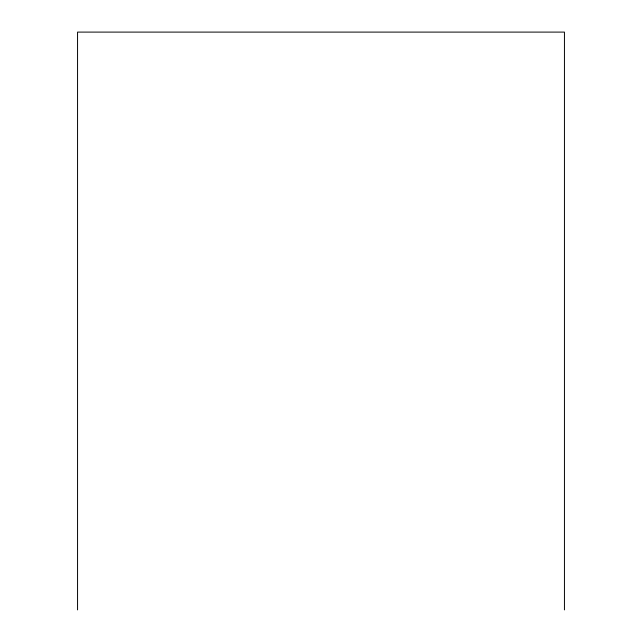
<?xml version="1.0" encoding="UTF-8"?>
<svg xmlns="http://www.w3.org/2000/svg" width="642" height="642" viewBox="0 0 642 642"><rect width="100%" height="100%" fill="white"/><g stroke="black" fill="none" stroke-linecap="round" stroke-linejoin="round"><path stroke-width="0.96" d="M564.446 609.9L564.446 32.1L77.554 32.1L77.554 609.9"/></g></svg>
